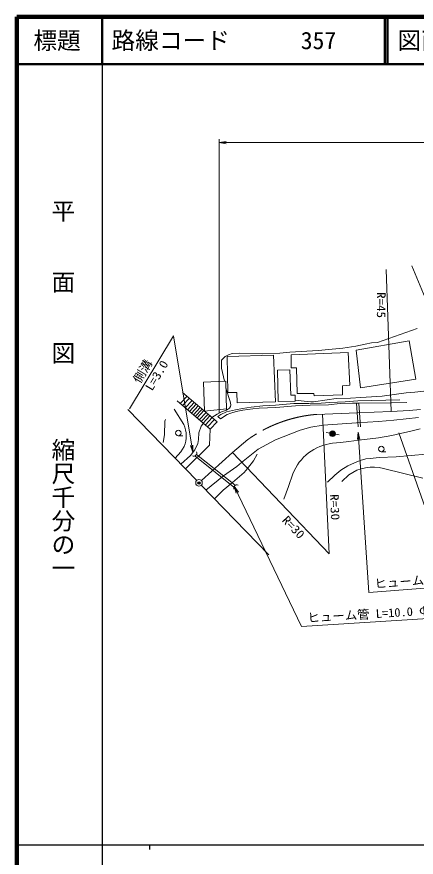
# Model space of a CAD drawing. Units: millimetres, scale not verified. Extents: x 40000 to 680000, y 20000 to 380000.
# Drawn here: x 40000 to 124336, y 202409 to 380000 of the extents above; entities that cross this region are included whole.
import ezdxf
from ezdxf.enums import TextEntityAlignment as Align

# ---------------------------------------------------------------- set-up
doc = ezdxf.new("R2010")
doc.units = ezdxf.units.MM
doc.header["$LTSCALE"] = 1000
doc.header["$PDMODE"] = 32
doc.header["$PDSIZE"] = 500
doc.linetypes.add('CHAIN', pattern=[18.5, 12, -1.5, 3.5, -1.5])
for name, color, linetype, lineweight in [('M-BGD', 7, 'Continuous', 13), ('M-BMK', 2, 'CHAIN', 13), ('M-STR-HTXT', 7, 'Continuous', 13), ('M-TTL', 2, 'Continuous', 140), ('M-TTL-BAND', 7, 'Continuous', 25), ('M-TTL-LINE', 7, 'Continuous', 50), ('M-TTL-TXT', 7, 'Continuous', 13), ('M-WORK', 1, 'Continuous', 13)]:
    doc.layers.add(name, color=color, linetype=linetype, lineweight=lineweight)
doc.layers.add('M-OTRS', color=6, linetype='Continuous')
doc.styles.add('@ＭＳ ゴシック', font='')
doc.styles.add('ＭＳ ゴシック', font='')
doc.styles.get('@ＭＳ ゴシック').set_extended_font_data('@MS Gothic')
doc.styles.get('ＭＳ ゴシック').set_extended_font_data('MS Gothic')

# ---------------------------------------------------------------- blocks, each defined once
blk = doc.blocks.new('open_arrow')
at = {"color": 0, "linetype": 'Continuous', "lineweight": -2}
blk.add_lwpolyline([(7.5, 1.25), (0, 0), (7.5, -1.25)], dxfattribs=at)

msp = doc.modelspace()

# ---------------------------------------------------------------- hatches: boundary and pattern name
at = {"layer": 'M-WORK'}
msp.add_hatch(color=256, dxfattribs=at).paths.add_polyline_path([(107289, 291905, 1), (106089, 291905, 0.41421), (106689, 291305, 0.41421)])

# ---------------------------------------------------------------- linework, layer by layer
at = {"layer": 'M-BGD'}
msp.add_circle((78472, 281506), 700, dxfattribs=at)
at = {"layer": 'M-BMK'}
for p, q in [((111847, 296318), (119032, 296586)), ((119032, 296586), (122889, 296782)), ((122889, 296782), (125215, 297028)), ((103367, 295994), (111847, 296318)), ((85513, 287917), (88761, 290648)), ((78990, 281978), (85513, 287917))]:
    msp.add_line(p, q, dxfattribs=at)
msp.add_arc((105738, 266890), 29200, 94.6579, 125.54915, dxfattribs=at)
at = {"layer": 'M-OTRS'}
msp.add_point((78472, 281506), dxfattribs=at)
at = {"layer": 'M-STR-HTXT'}
for p, q in [((82733, 296297), (82733, 354174)), ((82733, 353424), (224436, 353424)), ((123414, 327391), (134833, 299686)), ((118000, 326607), (119032, 296586)), ((105956, 266527), (104569, 296040)), ((120706, 292086), (137184, 244863)), ((85513, 287917), (105956, 266527))]:
    msp.add_line(p, q, dxfattribs=at)
for points in [[(77192, 287971), (73088, 312561), (63794, 297182)], [(112116, 292192), (114333, 258347), (145242, 260724)], [(85921, 280806), (100136, 251174), (132425, 253167)]]:
    msp.add_lwpolyline(points, dxfattribs=at)
at = {"layer": 'M-TTL'}
for p, q in [((40000, 380000), (40000, 20000)), ((680000, 380000), (40000, 380000))]:
    msp.add_line(p, q, dxfattribs=at)
at = {"layer": 'M-TTL-BAND'}
for p, q in [((58000, 370000), (58000, 20000)), ((40000, 205000), (579000, 205000)), ((68000, 205000), (68000, 204000))]:
    msp.add_line(p, q, dxfattribs=at)
at = {"layer": 'M-TTL-LINE'}
for p, q in [((58000, 380000), (58000, 370000)), ((117750, 380000), (117750, 370000)), ((118250, 380000), (118250, 370000)), ((40000, 370000), (680000, 370000))]:
    msp.add_line(p, q, dxfattribs=at)
at = {"layer": 'M-WORK'}
for p, q in [((116198, 311142), (124520, 314139)), ((111577, 310389), (113560, 310805)), ((122863, 311518), (111634, 309560)), ((113560, 310805), (114870, 311071)), ((114870, 311071), (116198, 311142)), ((124275, 303393), (122863, 311518)), ((95567, 308920), (97674, 309133)), ((97674, 309133), (103609, 309453)), ((97930, 308568), (109976, 309091)), ((103609, 309453), (108868, 309964)), ((108868, 309964), (111577, 310389)), ((109976, 309091), (110319, 302152)), ((111634, 309560), (112588, 301609)), ((83207, 305725), (83225, 307416)), ((83225, 307416), (83978, 308186)), ((83978, 308186), (84686, 308593)), ((94218, 308501), (84414, 308224)), ((84414, 308224), (84563, 300596)), ((84686, 308593), (85465, 308850)), ((85465, 308850), (87102, 308931)), ((87102, 308931), (91822, 308779)), ((91822, 308779), (95567, 308920)), ((94602, 298663), (94218, 308501)), ((97940, 305826), (97930, 308568)), ((83831, 303008), (83207, 305725)), ((99076, 305799), (97940, 305826)), ((99235, 300426), (99076, 305799)), ((95045, 305317), (97685, 305392)), ((95194, 298687), (95045, 305317)), ((97685, 305392), (97859, 300075)), ((84105, 303022), (79422, 302792)), ((79422, 302792), (79654, 296670)), ((84277, 296870), (84105, 303022)), ((110319, 302152), (108761, 302046)), ((108761, 302046), (108778, 300107)), ((112588, 301609), (124275, 303393)), ((75001, 300638), (82299, 294414)), ((85061, 298711), (84147, 301514)), ((84563, 300596), (86493, 300602)), ((86493, 300602), (86546, 298424)), ((102741, 300426), (99235, 300426)), ((102759, 299921), (102741, 300426)), ((117173, 299840), (122222, 300557)), ((122222, 300557), (124081, 300664)), ((124081, 300664), (126560, 300956)), ((73864, 298822), (80854, 292861)), ((74501, 298279), (75946, 299833)), ((75019, 297837), (76464, 299390)), ((75565, 297371), (77010, 298925)), ((76035, 296971), (77480, 298524)), ((86546, 298424), (94602, 298663)), ((98751, 298761), (95194, 298687)), ((97859, 300075), (98751, 300038)), ((98751, 300038), (98751, 298761)), ((98751, 298990), (101316, 298693)), ((101316, 298693), (102072, 298619)), ((102072, 298619), (102627, 298633)), ((102627, 298633), (105558, 299044)), ((108778, 300107), (102759, 299921)), ((104291, 298338), (106067, 298515)), ((105558, 299044), (107426, 299309)), ((106067, 298515), (109355, 298635)), ((107426, 299309), (110472, 299442)), ((108295, 298271), (110894, 298366)), ((109355, 298635), (112005, 298850)), ((110472, 299442), (112640, 299557)), ((110894, 298366), (111703, 298372)), ((111703, 298372), (112216, 298378)), ((111703, 298372), (112079, 293320)), ((112005, 298850), (120914, 299070)), ((112216, 298378), (119101, 298423)), ((112216, 298378), (112584, 293320)), ((112640, 299557), (117173, 299840)), ((119101, 298423), (122345, 298525)), ((63469, 296998), (77985, 282009)), ((73259, 297110), (75272, 293814)), ((76453, 296614), (77898, 298167)), ((76876, 296253), (78321, 297807)), ((77277, 295911), (78722, 297465)), ((77687, 295561), (79132, 297115)), ((78077, 295229), (79521, 296783)), ((79654, 296670), (84270, 297130)), ((83258, 296541), (84277, 296870)), ((84252, 296490), (86200, 296941)), ((84277, 296870), (84934, 297294)), ((85203, 296266), (86322, 296589)), ((86200, 296941), (87673, 297244)), ((86322, 296589), (87726, 296848)), ((87673, 297244), (89456, 297510)), ((87726, 296848), (89812, 297164)), ((89456, 297510), (91960, 297801)), ((89812, 297164), (91147, 297316)), ((91147, 297316), (94713, 297430)), ((91960, 297801), (94616, 297940)), ((94616, 297940), (98492, 298256)), ((94713, 297430), (98867, 297796)), ((98492, 298256), (101666, 298294)), ((98867, 297796), (101934, 297942)), ((101666, 298294), (104291, 298338)), ((101934, 297942), (105854, 298030)), ((105854, 298030), (108295, 298271)), ((71252, 294548), (71413, 294870)), ((78521, 294850), (79966, 296404)), ((78932, 294500), (80377, 296053)), ((79348, 294145), (80793, 295699)), ((79815, 293746), (81260, 295300)), ((80297, 293335), (81742, 294889)), ((81195, 295356), (82310, 296056)), ((82310, 296056), (83258, 296541)), ((82463, 295567), (83108, 295984)), ((82463, 295567), (83003, 295028)), ((83003, 295028), (84412, 295931)), ((83108, 295984), (84252, 296490)), ((84412, 295931), (85203, 296266)), ((119587, 294751), (124805, 295323)), ((71157, 291657), (71252, 294548)), ((78410, 292116), (78910, 293488)), ((78910, 293488), (79391, 294108)), ((80854, 292861), (82299, 294414)), ((99858, 292669), (102079, 293276)), ((102079, 293276), (104699, 293693)), ((104699, 293693), (111760, 294211)), ((111760, 294211), (116404, 294500)), ((116404, 294500), (119587, 294751)), ((70914, 290029), (71157, 291657)), ((74101, 291457), (75024, 291457)), ((78347, 290662), (78410, 292116)), ((80854, 292861), (80664, 289495)), ((94635, 290622), (99858, 292669)), ((108079, 291664), (105300, 292146)), ((116400, 291041), (119177, 291512)), ((119177, 291512), (121048, 291921)), ((121048, 291921), (123229, 292466)), ((123229, 292466), (125203, 292915)), ((75614, 284458), (80664, 289495)), ((77606, 288501), (78252, 289855)), ((78252, 289855), (78347, 290662)), ((90976, 288662), (94635, 290622)), ((106698, 289880), (108379, 290057)), ((108379, 290057), (110123, 290225)), ((110123, 290225), (112204, 290508)), ((112204, 290508), (116400, 291041)), ((73419, 286725), (74614, 288048)), ((74614, 288048), (75323, 289205)), ((76685, 287323), (77606, 288501)), ((87478, 285823), (90976, 288662)), ((116975, 288085), (117899, 288085)), ((74652, 285451), (76685, 287323)), ((77595, 287193), (85826, 280611)), ((77952, 287537), (86128, 280998)), ((88714, 284527), (90003, 286151)), ((90003, 286151), (90759, 287601)), ((111282, 285741), (112503, 286228)), ((112503, 286228), (113725, 286582)), ((113725, 286582), (114628, 286680)), ((114628, 286680), (116513, 286848)), ((116513, 286848), (120143, 287025)), ((120143, 287025), (126431, 287599)), ((83680, 282999), (86434, 284965)), ((86434, 284965), (87478, 285823)), ((87995, 283672), (88714, 284527)), ((107139, 283112), (108404, 284166)), ((108404, 284166), (109909, 285095)), ((109909, 285095), (111282, 285741)), ((125735, 282527), (117462, 284516)), ((79930, 280001), (83680, 282999)), ((85566, 281565), (87995, 283672)), ((97382, 280758), (98302, 283413)), ((105639, 281625), (107139, 283112)), ((108639, 281805), (110126, 283183)), ((78959, 281003), (93191, 266307)), ((83558, 279967), (85566, 281565)), ((96373, 278084), (97382, 280758)), ((81732, 278141), (83558, 279967))]:
    msp.add_line(p, q, dxfattribs=at)
for centre, radius in [((74101, 292038), 580), ((106689, 291905), 600), ((116975, 288666), 580)]:
    msp.add_circle(centre, radius, dxfattribs=at)
for centre, radius, start, end in [((83576, 298130), 1595, 328.41736, 21.37831), ((70190, 291453), 5603, 336.3458, 24.91204), ((107785, 279786), 10152, 96.1422, 159.0674), ((77331, 287825), 684, 247.76247, 22.23753), ((115117, 276572), 8284, 73.5506, 127.05183), ((86480, 280411), 684, 67.76247, 202.23753)]:
    msp.add_arc(centre, radius, start, end, dxfattribs=at)

# ---------------------------------------------------------------- block references
at = {"layer": 'M-STR-HTXT', "xscale": 200, "yscale": 200}
msp.add_blockref('open_arrow', (82733, 353424), dxfattribs=at)
for p, rotation in [((112116, 292192), 273.7), ((77192, 287971), 99.5), ((85921, 280806), 295.6)]:
    msp.add_blockref('open_arrow', p, dxfattribs=dict(at, rotation=rotation))

# ---------------------------------------------------------------- texts
at = {"layer": 'M-STR-HTXT', "style": 'ＭＳ ゴシック'}
for s, rotation, width, p in [('R=45', 270, 1.1, (115493, 319091)), ('側溝', 59.08, 1.05, (67828, 304335)), ('L=3.0', 59.08, 1.1, (70800, 303458)), ('R=30', 272.41, 1.1, (105697, 276320)), ('R=30', 313.709, 1.1, (97369, 271118)), ('ヒューム管 L=5.5 Φ300', 4.399, 1.05, (129768, 259785)), ('ヒューム管 L=10.0 Φ300', 3.532, 1.05, (116265, 252420))]:
    msp.add_text(s, height=1833, rotation=rotation, dxfattribs=dict(at, width=width)).set_placement(p, align=Align.BOTTOM_CENTER)
at = {"layer": 'M-TTL-BAND', "style": '@ＭＳ ゴシック'}
for s, p in [('平\u3000\u3000面\u3000\u3000図', (49777, 306475)), ('縮尺千分の一', (49777, 261030))]:
    msp.add_text(s, height=3666, rotation=270, dxfattribs=at).set_placement(p, align=Align.MIDDLE_RIGHT)
at = {"layer": 'M-TTL-TXT', "style": 'ＭＳ ゴシック'}
msp.add_text('標題', height=3666, dxfattribs=at).set_placement((48500, 375000), align=Align.MIDDLE_CENTER)
for s, p in [('路線コード      357', (60000, 375000)), ('図面コード      13-0', (120380, 375000))]:
    msp.add_text(s, height=3666, dxfattribs=at).set_placement(p, align=Align.MIDDLE_LEFT)

doc.saveas('drawing.dxf')
